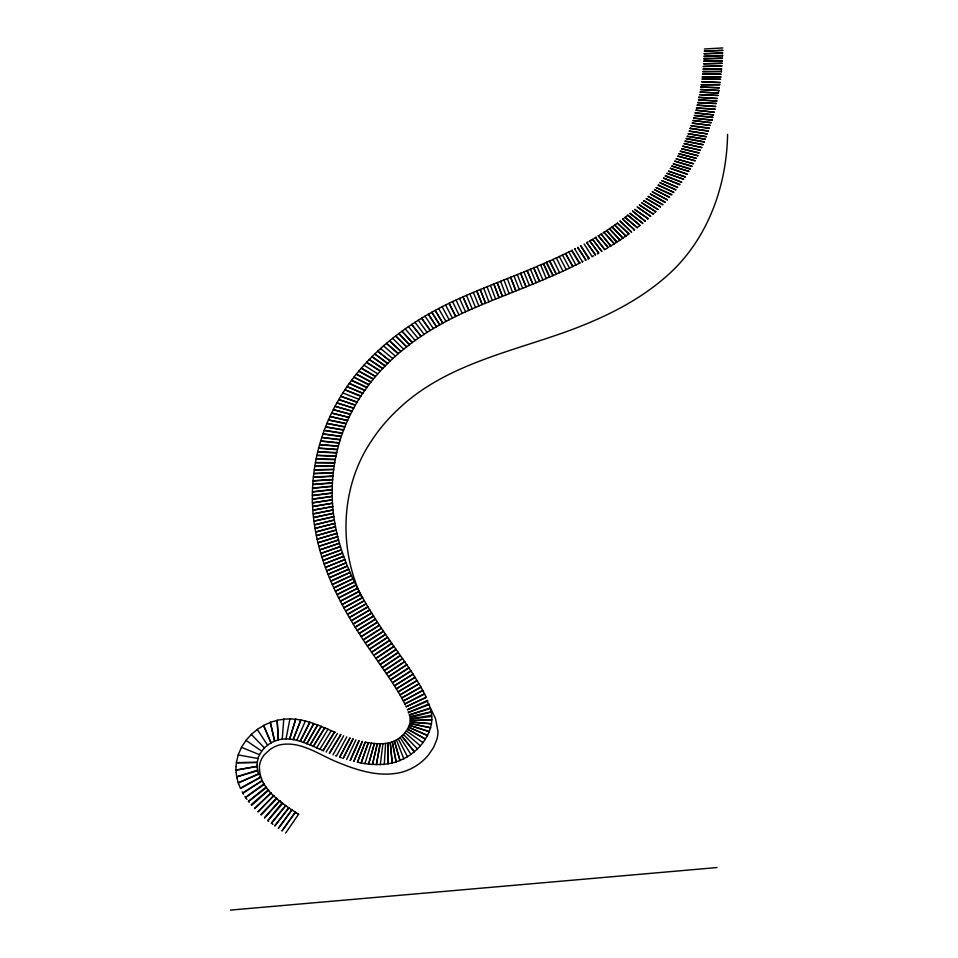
<?xml version="1.0" encoding="UTF-8"?>
<svg xmlns="http://www.w3.org/2000/svg" width="958" height="958" viewBox="0 0 958 958"><rect width="100%" height="100%" fill="white"/><g stroke="black" fill="none" stroke-linecap="round" stroke-linejoin="round"><path stroke-width="1.44" d="M722.811 47.936L704.381 48.99M257.079 764.867L257.067 766.28L235.931 770.028L236.003 766.939M722.655 53.169L704.202 53.911M722.643 52.81L704.178 53.6M722.548 55.217L722.524 56.187M257.103 764.4L257.295 762.496L236.446 762.808L236.027 766.484M704.07 55.959L722.536 55.468M722.416 57.947L703.914 58.678M704.058 56.738L722.548 55.744M722.416 58.414L703.926 58.989M722.248 61.264L722.26 60.617M727.577 134.395C726.727 186.175 707.818 238.65 668.995 274.036C640.375 300.129 605.109 317.373 569.052 330.678C510.494 352.089 445.314 364.579 398.528 408.91A176.009 146.574 -15.3 0 0 371.548 440.74C340.437 486.748 338.294 548.311 362.004 597.96M703.759 61.156L722.26 61.013M721.889 65.839L703.364 66.641M703.352 66.294L721.877 66.018M721.637 69.204L703.148 68.677M721.446 70.916L721.386 71.862M703.1 69.491L721.661 68.952M702.621 73.766L721.146 74.269L702.585 74.053M720.823 77.047L702.262 77.143M720.165 82.328L701.591 81.765L720.105 82.675M719.769 84.663L701.232 84.615M701.184 84.903L719.769 84.699M719.338 87.897L700.801 86.915M718.931 90.399L700.37 89.501L718.883 90.627M718.704 91.573L718.572 92.184M698.921 97.153L698.861 97.752M716.883 100.853L698.346 99.848L716.883 101.201M716.333 103.368L697.771 102.781M715.027 108.925L696.478 108.098M696.514 107.943L715.003 109.356M714.285 112.146L695.843 110.194L714.249 112.266M695.197 112.589L713.518 114.996M695.113 113.188L713.578 114.804M712.848 117.104L694.406 115.355M712.069 119.75L711.998 120.301M257.977 758.365L258.504 756.976M238.231 755.072L236.315 762.628L257.175 762.317L258.097 758.544L238.099 754.892L241.488 747.456M693.64 118.241L712.01 120.253M709.411 128.025L691.113 125.666M690.335 127.917L690.179 128.612M353.753 761.323L362.256 741.456M353.849 761.49L362.208 741.588M689.281 131.066L707.411 133.916L689.233 131.174M706.321 136.755L688.203 133.845M258.708 756.521L259.606 754.724L241.368 747.288L246.002 740.51M688.263 133.701L706.369 136.635M705.304 139.018L687.173 136.395M704.07 142.287L704.274 141.556M346.616 759.514L355.933 739.815M704.178 141.748L686.227 138.395M686.179 138.802L704.166 142.095M343.132 758.293L352.843 738.893M343.18 758.449L353.143 739.001M685.078 141.353L702.992 144.814M685.126 140.934L702.98 144.538M339.671 757.143L350.065 738.019M339.611 757.251L349.826 738.067M682.779 146.071L700.502 150.286L682.803 146.334M313.781 723.482L303.494 742.33L310.188 745.049L321.301 726.487M313.901 723.53L303.602 742.51L300.177 741.241L309.745 722.152L317.685 725.05L306.907 743.731M346.808 736.882L336.366 756.09L335.611 755.778M259.486 754.545L261.774 751.168L245.883 740.33L251.391 734.511M333.001 754.808L343.671 735.72M697.807 155.771L680.324 151.065M306.799 743.564L317.577 724.871L324.714 727.9M329.576 753.299L340.832 734.63M321.193 726.308L310.069 744.869L319.888 749.252L331.288 730.607L334.581 732.151L323.133 750.677L319.78 749.072M678.994 153.603L696.454 158.393L678.982 153.951M337.491 733.385L326.175 751.994M313.314 746.234L324.666 727.757L331.396 730.786M313.434 746.414L324.774 727.936M316.667 747.827L328.031 729.194M676.276 158.884L693.508 163.77L676.228 158.956M691.963 166.129L674.851 161.052M691.939 166.476L674.875 161.327M690.299 169.219L673.282 163.95M690.431 168.728L673.378 163.818M285.628 833.065L298.585 814.204M358.867 399.079L360.831 396.361L344.916 389.894L342.724 392.9L358.951 399.306L357.059 402.061L340.689 396.157L342.808 393.127M688.862 171.278L671.881 166.237M671.881 165.938L688.73 171.458M295.28 812.097L282.143 830.825M282.035 830.754L295.387 812.252M687.114 173.997L670.432 168.237M687.054 174.368L670.301 168.404M278.359 828.203L292.022 809.929M278.479 828.371L291.831 809.797M685.198 177.146L668.732 171.087M668.576 171.29L685.293 176.739M274.826 825.736L288.777 807.666M274.946 825.892L288.933 807.869M683.497 179.35L667.115 173.159M683.641 179.17L667.031 173.554M261.654 751L264.48 747.994L251.271 734.331L257.343 729.553M271.342 823.173L285.676 805.415M271.461 823.329L285.795 805.582M423.029 742.402L425.448 739.157L407.557 729.17L406.288 730.858L423.077 742.63L420.37 745.695M681.653 182.259L665.211 176.104M665.427 175.542L681.677 182.224M406.348 731.074L404.947 732.642L420.418 745.923L417.425 748.821M679.905 184.355L663.666 178.248M679.725 184.882L663.643 177.984M267.881 820.503L282.143 802.708M268 820.659L282.814 803.295M661.81 180.691L677.773 187.445L661.858 180.631M264.48 817.725L279.592 800.625M264.647 817.928L279.856 800.9M675.845 189.624L660.05 182.667M675.809 189.959L660.074 182.93M673.833 192.127L658.086 185.385M673.69 192.57L658.326 184.834M261.247 814.971L276.874 798.349M671.869 194.51L656.266 187.588M671.63 195.049L656.206 187.648M404.983 732.882L403.438 734.367L417.508 749L414.275 751.671L401.773 735.995L403.498 734.57M273.964 795.667L257.942 811.905L273.76 795.427M669.546 197.48L654.35 189.54L669.522 197.216M377.787 373.728L380.242 371.309L366.603 362.447L363.872 365.106L377.871 373.955L375.464 376.398L361.286 368.04L363.956 365.345M667.319 199.695L652.326 191.828M652.35 191.804L667.343 199.959M665.175 202.042L650.41 193.947M664.996 202.509L650.278 194.079M271.042 792.721L254.493 808.396M254.708 808.648L271.246 792.961M264.36 747.815L267.605 745.252L257.223 729.373L263.666 725.565L271.042 742.965L267.486 745.073M660.433 206.988L646.075 198.486L660.541 206.892M268.695 790.194L251.667 805.307M643.596 201.228L643.944 200.641L658.062 209.634M655.631 211.706L655.236 212.317M655.751 211.61L641.728 202.785L655.595 211.73M654.134 213.227L653.428 213.814M392.78 358.436L395.522 356.268L383.463 345.802L386.529 343.467L398.217 353.897L395.438 356.029M248.409 801.343L266.084 787.033M380.613 348.664L377.62 351.095L390.157 360.891L392.864 358.675L380.53 348.425L383.547 346.042M650.733 216.245L637.262 206.976L650.578 216.376M648.087 218.592L634.819 209.431M647.5 219.322L648.003 218.663L634.663 209.539M645.117 221.382L632.52 211.143M632.639 211.059L645.417 221.166M642.71 223.142L630.029 213.239M630.017 213.526L642.746 223.406M403.653 349.047L406.551 347.047L395.714 336.042L392.541 338.234L403.737 349.287L400.875 351.335L389.475 340.713L392.612 338.473M640.088 225.286L627.61 215.227M627.885 215.035L640.04 225.597L637.262 227.513L625.083 217.238L627.442 215.622M637.25 227.8L625.071 217.526M623.874 218.328L623.155 218.807M634.424 229.968L622.748 219.071M622.544 219.202L634.483 229.645L633.933 230.291M410.934 754.269L414.371 751.85L401.869 736.175L400.037 737.456L411.018 754.449L407.413 756.604M400.097 737.66L398.229 738.762L407.497 756.784L403.737 758.64M631.514 232.135L619.982 221.142M631.609 232.076L620.185 221.011M628.987 233.728L617.515 222.974M415.137 340.318L418.167 338.473L408.383 326.546L411.724 324.594L421.161 336.438L418.095 338.234M405.222 329.025L401.941 331.085L412.215 342.437L415.221 340.557L405.15 328.798L408.455 326.786M626.101 235.776L628.843 234.099L617.419 223.31L614.749 224.938L625.957 236.147L614.785 225.202L612.078 226.806L623.035 238.171L612.126 227.07L609.899 228.351M625.766 236.255L623.179 237.8M622.844 238.279L620.042 239.895L609.551 228.543M424.107 334.198L427.22 332.474L418.251 320.104L421.664 318.284L430.298 330.558L427.148 332.234M415.006 322.451L411.641 324.355L421.077 336.198L424.178 334.438L414.934 322.211L418.323 320.343M616.724 242.326L606.689 230.722L605.121 231.585M616.341 242.542L614.437 243.583M260.157 777.597L240.518 788.47M614.246 243.691L604.067 232.159M613.898 244.158L611.97 245.188M398.265 738.977L396.396 739.899L403.821 758.82L400.001 760.353L394.325 740.941L396.396 740.115M603.744 232.602L602.869 233.069M610.665 246.158L609.695 246.661M600.415 234.65L599.528 235.105M607.396 248.122L606.426 248.625M425.029 316.272L421.592 318.044L430.226 330.318L433.399 328.678L424.957 316.032L428.418 314.308L436.513 326.834L433.315 328.438M606.031 248.817L604.857 249.415L595.421 237.476L596.319 237.021M604.69 249.763L595.457 237.728L593.996 238.458M592.212 239.608L591.11 240.135M590.739 240.314L589.996 240.662M406.192 706.753L426.178 697.196L424.598 693.927L404.887 704.022L405.402 705.076M426.286 697.436L406.168 706.717M598.798 252.924L589.625 240.841L598.642 253.271L597.241 253.93M588.188 241.799L587.254 242.23M593.673 255.858L592.667 256.325M584.117 243.955L592.26 256.78M438.68 308.68L435.16 310.272L442.764 323.026L446.021 321.541L438.608 308.428L442.141 306.883M445.961 321.301L449.242 319.852L442.069 306.644L445.614 305.135M589.11 258.193L588.691 258.648L580.799 245.99M587.937 258.983L588.595 258.696M238.231 782.77L258.588 773.86M407.413 709.603L427.567 700.358M407.521 709.83L427.855 701.016M577.937 247.236L585.841 259.893M449.17 319.613L452.475 318.2L445.542 304.883L449.122 303.411L455.745 316.583L452.404 317.96M577.602 247.655L585.889 260.157L585.278 260.42M575.495 248.553L574.572 249.224M583.027 261.378L582.248 261.989M582.452 261.893L574.728 248.888M580.189 262.851L572.824 266.384L565.519 253.475L570.752 251.08M572.261 250.194L571.531 250.768M579.77 263.019L571.866 250.349M568.801 251.882L575.938 265.138M452.607 301.746L449.051 303.171L455.673 316.344L459.014 315.002L452.535 301.507L456.092 300.129M458.942 314.763L462.295 313.458L456.02 299.878L459.565 298.537M569.531 267.953L572.872 266.635L565.567 253.726L562.406 254.96L569.579 268.204L566.238 269.497M562.454 255.211L559.28 256.433L566.286 269.749L562.921 271.018M462.283 313.194L465.6 311.937L459.505 298.297L463.037 296.992L468.905 310.452L465.528 311.697M559.328 256.684L552.982 259.343L559.652 272.779M556.335 257.822L562.969 271.27L556.275 274.012L549.808 260.768M553.029 259.594L543.402 263.582L549.808 276.862M549.449 261.163L556.323 274.263L546.24 278.371M466.498 295.483L462.965 296.752L468.845 310.2L472.234 308.979L466.426 295.232L469.947 293.986M553.149 275.401L546.611 262.181M472.162 308.739L475.563 307.53L469.887 293.747L473.396 292.525M546.252 262.576L552.994 275.724M549.437 277.257L543.461 263.833L541.007 264.695L536.947 266.36L542.947 280.047L539.522 281.209L533.69 267.737L537.007 266.611M475.503 307.29L478.904 306.105L473.324 292.286L476.833 291.088L482.245 304.692L478.844 305.865M540.599 264.839L546.299 278.622L542.887 279.796M536.157 282.61L539.57 281.46L533.75 267.989L530.433 269.102L536.205 282.849L532.78 283.987L527.151 270.455L530.481 269.342M488.903 301.674L492.328 300.537L487.011 286.634L490.472 285.496M483.67 288.262L480.186 289.424L485.538 303.051L488.963 301.914L483.61 288.023L487.083 286.873M523.93 272.048L520.577 273.15L526.038 286.741L529.463 285.616L523.87 271.809L527.211 270.707L532.84 284.239L529.415 285.376M492.268 300.297L495.693 299.171L490.412 285.256L493.861 284.143L499.07 297.818L495.633 298.932M517.32 274.742L513.943 275.832L519.332 289.711L515.895 290.813L510.614 277.161L514.003 276.072M522.661 288.107L526.086 286.993L520.625 273.401L517.26 274.491L522.709 288.358L519.272 289.46M409.222 714.848L430.274 708.034M409.317 715.027L430.417 708.441M507.333 278.754L503.92 279.844L509.201 293.759L505.764 294.86M503.98 280.095L500.567 281.185L505.824 295.112L502.387 296.214L497.19 282.538L500.627 281.436M512.518 292.166L515.955 291.064L510.674 277.413L507.273 278.503L512.578 292.418L509.141 293.519M410.048 719.003L431.687 715.255M410.144 719.183L431.83 716.38M230.423 910.1L717.003 867.553M283.879 719.266L277.09 720.212L278.323 739.768L282.239 739.229L283.76 719.087L290.07 718.991M282.119 739.049L285.999 739.001L289.963 718.811L295.723 719.326L289.699 739.181L285.951 738.822M385.571 743.564L382.937 743.612L380.314 764.604L376.362 764.46L380.122 743.695L382.984 743.791M722.727 50.235L704.286 51.097L722.751 50.511M384.17 764.185L388.229 763.861L388.074 743.18L385.607 743.372L384.266 764.364L380.278 764.436M410.144 720.56L431.819 719.697L431.854 716.907M410.228 720.739L431.902 719.877L431.411 723.697L410.072 721.925M703.747 61.264L722.248 60.737M702.861 71.491L721.398 71.335M702.885 71.766L721.422 71.611M702.298 76.891L720.847 76.939M700.825 87.19L719.374 87.669M698.897 97.261L717.434 98.53L698.921 97.536M697.771 102.434L716.273 103.644M697.161 105.021L715.638 106.362M697.185 105.296L715.662 106.625M410.156 722.104L431.495 723.877L430.525 727.601L409.808 723.398M694.43 115.631L712.812 117.523M693.64 117.942L711.986 119.99M691.137 125.941L709.375 128.456M690.203 128.24L708.393 130.911M690.227 128.504L708.417 131.186M687.269 136.192L705.292 139.365M371.357 743.264L368.267 742.642L361.07 762.879L364.914 763.658L371.309 743.097L374.41 743.6L368.686 764.137L364.806 763.49M681.557 148.598L699.196 152.993L681.581 148.861M680.324 151.376L697.867 155.663M365.142 742.222L357.37 762.293M357.681 762.221L361.178 763.047L368.363 742.821L365.249 742.091L357.562 762.197M305.542 721.123L300.788 719.913L293.184 739.504L296.812 740.438L305.422 720.943L309.853 722.332L300.237 741.396L296.693 740.271M359.166 740.702L350.389 760.46M358.819 740.738L350.101 760.508M341.335 757.766L340.557 757.479M340.162 734.463L340.749 734.726L329.253 753.287M335.288 732.355L334.474 731.972L323.026 750.497L323.648 750.797M648.207 196.294L662.768 204.581M648.231 196.558L662.804 204.844M643.908 200.665L658.038 209.371M296.285 812.815L295.591 812.384M298.692 814.372C281.676 803.223 258.133 788.745 259.486 765.43A21.447 18.358 -38.8 0 1 264.348 754.724L269.976 749.491A27.147 23.267 -39 0 1 279.892 744.857C301.171 740.486 319.673 755.359 338.509 762.604C358.112 770.663 380.003 777.477 401.246 772.352A47.146 41.649 -32.2 0 0 428.669 754.712L433.651 747.264L436.848 739.504A32.045 28.465 -31.8 0 0 437.974 731.337L435.519 718.584L427.603 702.034M272.934 824.395L272.3 823.94M268.683 821.186L267.761 820.407M280.766 801.63L280.071 801.08M276.587 798.038L260.816 814.54M603.887 232.255L614.054 243.787M268.348 789.775L251.164 804.708M266.492 787.572L248.529 801.499L249.2 802.349M592.535 239.165L601.744 251.224M592.583 239.428L601.78 251.475M246.96 799.403L246.098 798.194M595.445 254.768L586.703 242.494L595.481 255.032M264.18 784.482L245.631 797.499L245.966 798.002M580.752 245.727L589.062 258.217M263.366 783.297L263.845 783.991L245.511 797.331L244.925 796.457M571.722 250.685L579.41 263.438M262.348 781.668L261.953 780.998L242.913 793.14L243.536 794.23M261.306 779.884L261.797 780.782L242.781 792.973L242.158 791.811M259.69 776.627L260.025 777.405L240.326 788.147L239.787 786.901M239.536 786.267L239.057 785.009M259.007 774.89L258.732 774.076L238.35 782.949L238.805 784.303M428.968 703.95L408.431 712.309L408.24 711.734M429.483 705.387L429.208 704.573L408.527 712.501L408.719 713.111M258.444 773.393L258.217 772.603M238.015 782.087L237.62 780.662M258.073 772.076L257.882 771.238M237.416 779.848L237.093 778.447M430.705 709.567L431.172 711.83L409.677 716.608M257.774 770.735L236.806 776.926L236.985 777.908M409.928 717.746L431.256 712.022L431.639 714.788M257.271 767.909L257.57 770.136L236.674 776.746L236.183 772.735M236.147 772.328L236.063 770.196L257.187 766.448L257.235 767.382M312.404 501.884L312.404 502.758L332.258 499.741L332.258 496.591L312.428 499.298L312.404 501.884M332.163 496.22L312.332 499.082L312.416 495.633L332.21 493.214L332.163 496.22M332.115 492.903L312.32 495.418L312.476 491.969L332.234 489.837L332.115 492.903M332.139 489.526L312.38 491.753L312.607 488.305L332.318 486.472L332.139 489.43M332.234 486.053L312.5 488.077L312.811 484.64L332.462 483.107L332.234 486.053M722.081 63.336L703.567 63.779L722.081 63.3M332.39 482.688L312.703 484.425L313.074 480.976L332.677 479.742L332.39 482.688M332.594 479.419L312.979 480.76L313.41 477.324L332.965 476.377L332.594 479.419M332.893 475.958L313.314 477.096L313.829 473.671L333.3 473.012L332.893 475.958M720.512 79.298L701.951 79.155L720.512 79.263M333.24 472.605L313.721 473.444L314.308 470.019L333.707 469.671L333.24 472.605M333.647 469.252L314.2 469.803L314.859 466.378L334.186 466.318L333.647 469.252M380.218 743.875L376.398 764.64L372.482 764.304L377.26 743.624L380.218 743.875M334.126 465.899L314.751 466.151L315.481 462.738L334.725 462.977L334.126 465.899M718.464 93.094L699.903 92.076L718.464 93.058M334.653 462.618L315.374 462.522L316.176 459.11L335.324 459.648L334.653 462.618M717.961 95.453L699.424 94.626L717.961 95.489M377.356 743.803L372.518 764.472L368.591 763.969L374.315 743.42L377.356 743.803M335.252 459.337L316.068 458.894L316.93 455.493L335.995 456.331L335.252 459.337M335.947 455.912L316.835 455.278L317.769 451.889L336.713 453.026L335.947 455.912M336.677 452.607L317.673 451.661L318.679 448.284L337.515 449.721L336.677 452.607M337.479 449.314L318.571 448.069L319.649 444.704L338.378 446.44L337.479 449.314M295.615 719.147L289.579 739.001L293.292 739.684L300.86 720.081L295.699 719.159M338.342 446.021L319.553 444.488L320.691 441.135L339.3 443.159L338.342 446.021M430.585 727.852L429.184 731.493L409.258 725.194L409.892 723.577L430.585 727.852M339.264 442.752L320.595 440.908L321.816 437.578L340.282 439.902L339.264 442.752M711.159 122.672L692.85 120.48L711.147 122.72M340.258 439.494L321.72 437.351L323.002 434.034L341.335 436.656L340.258 439.494M710.297 125.366L691.999 123.055L710.273 125.45M341.311 436.249L322.906 433.806L324.271 430.501L342.449 433.435L341.311 436.249M342.437 433.028L324.175 430.274L325.6 426.993L343.635 430.226L342.437 433.028M343.623 429.819L325.504 426.765L327.001 423.508L344.88 427.029L343.623 429.819M429.244 731.732L427.424 735.337L408.467 727.074L409.341 725.374L429.244 731.732M344.832 426.717L326.906 423.28L328.474 420.035L346.197 423.855L344.832 426.717M346.185 423.448L328.378 419.808L330.031 416.574L347.562 420.706L346.185 423.448M701.747 147.604L683.952 143.544L701.783 147.532M347.526 420.394L329.935 416.359L331.648 413.149L349.011 417.58L347.574 420.299M348.963 417.257L331.552 412.922L333.336 409.749L350.508 414.467L348.963 417.257M427.519 735.516L425.364 738.965L407.473 728.978L408.563 727.266L427.484 735.564M350.472 414.155L333.24 409.521L335.084 406.372L352.077 411.389L350.472 414.155M352.065 411.03L335.001 406.144L336.917 403.007L353.706 408.324L352.065 411.03M695.029 160.74L677.677 156.07L695.005 160.776M353.67 408.012L336.821 402.779L338.821 399.69L355.394 405.294L353.67 408.012M355.358 404.983L338.725 399.462L340.785 396.396L357.142 402.288L355.418 404.887M360.891 395.917L344.82 389.666L347.071 386.697L362.759 393.451L360.891 395.917M362.735 393.127L346.988 386.469L349.299 383.535L364.747 390.565L362.735 393.127M364.759 390.205L349.215 383.296L351.598 380.398L366.794 387.703L364.759 390.205M366.878 387.272L351.502 380.17L353.957 377.308L368.902 384.888L366.878 387.272M368.926 384.529L353.861 377.081L356.364 374.255L371.069 382.098L368.926 384.529M371.009 381.823L356.28 374.027L358.843 371.249L373.285 379.344L371.009 381.823M373.416 378.889L358.747 371.009L361.37 368.267L375.548 376.638L373.416 378.889M380.398 370.854L366.519 362.22L369.309 359.609L382.673 368.71L380.398 370.854M382.673 368.399L369.225 359.37L372.051 356.807L385.152 366.148L382.673 368.399M385.224 365.764L371.967 356.568L374.853 354.041L387.667 363.621L385.224 365.764M387.631 363.345L374.77 353.813L377.703 351.335L390.241 361.13L387.631 363.345M653.188 214.005L639.441 204.952L653.188 214.005M398.396 353.466L386.445 343.239L389.559 340.94L400.959 351.574L398.396 353.466M406.611 346.712L395.642 335.803L398.851 333.659L409.401 344.844L406.611 346.712M398.169 652.374L380.051 664.457L378.015 661.583L396.121 649.536L398.169 652.374M398.265 652.578L380.146 664.648L382.17 667.51L400.312 655.416L398.265 652.578M396.025 649.344L377.931 661.391L375.895 658.517L393.989 646.506L396.025 649.344M400.408 655.619L382.266 667.702L384.266 670.552L402.456 658.481L400.408 655.619M393.894 646.315L375.799 658.326L373.764 655.44L391.87 643.489L393.894 646.315M402.552 658.673L384.362 670.744L386.349 673.57L404.599 661.547L402.552 658.673M409.413 344.545L398.767 333.42L402.025 331.324L412.287 342.677L409.413 344.545M391.774 643.285L373.668 655.248L371.644 652.35L389.75 640.459L391.774 643.285M404.683 661.739L386.445 673.761L388.397 676.599L406.719 664.636L404.683 661.739M389.666 640.267L371.548 652.159L369.525 649.249L387.667 637.441L389.666 640.267M406.803 664.828L388.481 676.791L390.409 679.617L408.826 667.738L406.803 664.828M387.571 637.238L369.429 649.057L367.417 646.147L385.583 634.412L387.571 637.238M385.487 634.22L367.321 645.943L365.333 643.022L383.523 631.394L385.487 634.22M408.922 667.93L390.505 679.809L392.409 682.659L410.922 670.875L408.922 667.93M383.44 631.19L365.238 642.83L363.321 639.992L381.488 628.364L383.44 631.19M411.006 671.067L392.493 682.85L394.361 685.7L412.994 674.037L411.006 671.067M381.404 628.161L363.166 639.705L361.202 636.759L379.476 625.323L381.404 628.161M379.392 625.131L361.106 636.555L359.178 633.597L377.488 622.293L379.392 625.131M413.078 674.228L394.456 685.88L396.265 688.73L415.03 677.234L413.078 674.228M377.404 622.089L359.082 633.406L357.19 630.484L375.536 619.251L377.404 622.089M415.113 677.426L396.361 688.922L398.133 691.772L417.029 680.455L415.137 677.462M375.44 619.048L357.071 630.244L355.179 627.262L373.596 616.198L375.44 619.048M373.5 615.994L355.083 627.059L353.227 624.065L371.692 613.144L373.5 615.994M417.113 680.635L398.217 691.963L399.929 694.813L418.981 683.701L417.113 680.635M371.596 612.94L353.131 623.874L351.299 620.868L369.812 610.078L371.596 612.94M369.728 609.875L351.203 620.664L349.395 617.647L367.968 607.001L369.728 609.875M419.077 683.892L400.013 695.005L401.653 697.843L420.897 687.006L419.101 683.94M367.884 606.797L349.299 617.443L347.55 614.461L366.16 603.911L367.884 606.797M619.898 240.266L617.06 241.859L606.654 230.459L609.42 228.902L619.898 240.266M366.064 603.708L347.431 614.21L345.682 611.156L364.387 600.822L366.064 603.708M420.981 687.197L401.737 698.035L403.282 700.849L422.741 690.347L420.981 687.197M364.291 600.618L345.587 610.965L343.886 607.899L362.639 597.72L364.291 600.618M362.543 597.517L343.79 607.695L342.114 604.618L360.938 594.607L362.543 597.517M422.825 690.526L403.366 701.04L404.803 703.831L424.514 693.736L422.849 690.586M360.843 594.403L342.018 604.414L340.389 601.325L359.262 591.493L360.843 594.403M610.857 246.05L601.097 234.015L610.857 246.05M359.166 591.29L340.294 601.121L338.701 598.02L357.633 588.356L359.166 591.29M608.138 247.463L598.271 235.752L608.138 247.463M357.538 588.152L338.593 597.816L337.072 594.75L356.041 585.218L357.538 588.152M270.97 742.761L263.546 725.386L270.336 722.488L274.671 741.181L270.97 742.761M355.945 585.015L336.941 594.499L335.432 591.361L354.496 582.069L355.945 585.015M436.501 326.57L428.334 314.068L431.819 312.392L439.662 325.037L436.501 326.57M354.4 581.865L335.336 591.158L333.875 588.008L352.987 578.907L354.4 581.865M439.842 324.678L431.747 312.152L435.243 310.512L442.836 323.265L439.842 324.678M352.891 578.692L333.767 587.805L332.342 584.631L351.526 575.734L352.891 578.692M351.43 575.519L332.246 584.428L330.869 581.243L350.113 572.537L351.43 575.519M350.017 572.333L330.761 581.039L329.432 577.842L348.736 569.351L350.017 572.333M348.64 569.136L329.336 577.626L328.055 574.417L347.407 566.142L348.64 569.136M347.311 565.927L327.947 574.213L326.714 570.98L346.125 562.921L347.311 565.927M346.03 562.705L326.618 570.764L325.433 567.519L344.904 559.688L346.03 562.705M344.796 559.484L325.337 567.316L324.199 564.046L343.718 556.442L344.796 559.484M343.623 556.227L324.091 563.831L323.026 560.55L342.593 553.185L343.623 556.227M342.485 552.97L322.918 560.346L321.9 557.053L341.515 549.928L342.485 552.97M341.419 549.712L321.792 556.849L320.846 553.592L340.497 546.647L341.419 549.712M400.037 760.556L396.121 761.79L392.301 741.791L394.421 741.121L399.965 760.58M340.389 546.443L320.726 553.329L319.828 550.012L339.527 543.366L340.389 546.443M270.324 722.272L274.551 741.013L278.431 739.935L277.209 720.392L270.324 722.272M477.359 290.633L476.761 290.837L482.185 304.452L485.598 303.303L480.257 289.663L477.359 290.633M339.431 543.162L319.721 549.796L318.87 546.455L338.617 540.072L339.431 543.162M338.521 539.869L318.774 546.252L317.984 542.899L337.755 536.779L338.521 539.869M497.25 282.778L493.801 283.891L499.01 297.567L502.447 296.465L497.25 282.778M337.659 536.564L317.888 542.695L317.158 539.33L336.965 533.462L337.659 536.564M336.869 533.259L317.05 539.115L316.391 535.738L336.222 530.145L336.869 533.259M336.126 529.93L316.296 535.522L315.697 532.133L335.539 526.816L336.126 529.93M392.397 741.971L396.145 761.981L392.169 762.891L390.217 742.462L392.289 741.995M335.444 526.601L315.589 531.929L315.05 528.529L334.929 523.487L335.444 526.601M334.833 523.272L314.954 528.313L314.499 525.008L334.366 520.134L334.833 523.272M334.27 519.931L314.38 524.685L313.984 521.272L333.875 516.793L334.27 519.931M333.779 516.578L313.877 521.056L313.553 517.679L333.444 513.44L333.779 516.578M333.348 513.225L313.446 517.416L313.194 514.075L333.073 510.075L333.348 513.225M332.977 509.86L313.086 513.763L312.895 510.315L332.773 506.71L332.977 509.86M390.313 742.642L388.014 742.989L388.134 763.682L392.205 763.083L390.313 742.642M332.677 506.495L312.787 510.099L312.667 506.638L332.534 503.333L332.677 506.495M332.438 503.118L312.559 506.423L312.512 502.962L332.366 499.956L332.438 503.118"/></g></svg>
